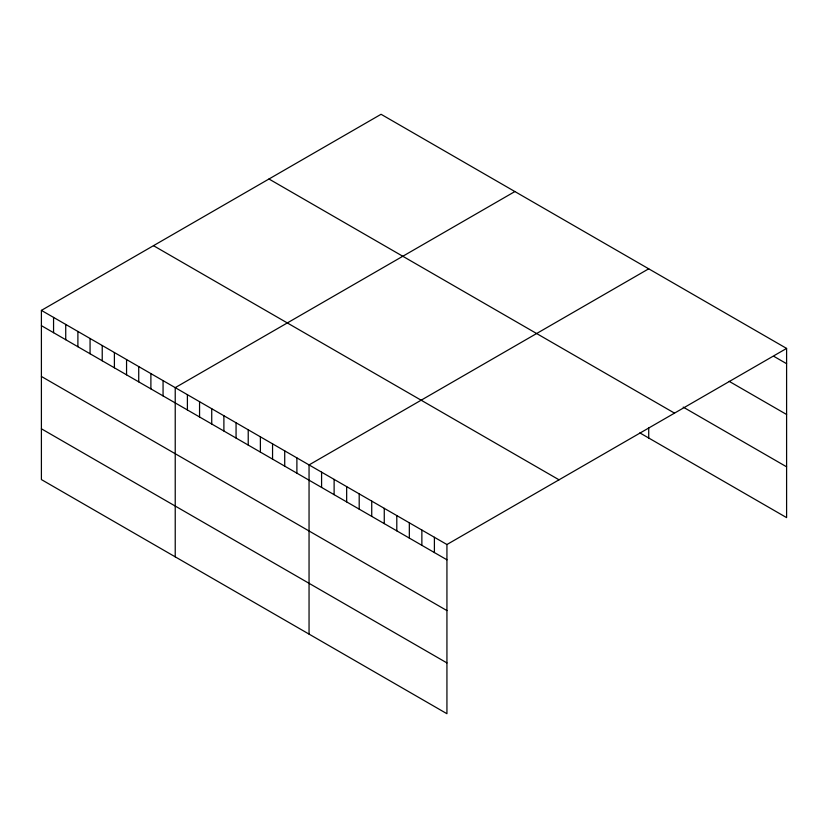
<?xml version="1.0" encoding="UTF-8"?>
<svg xmlns="http://www.w3.org/2000/svg" width="828" height="828" viewBox="0 0 828 828"><rect width="100%" height="100%" fill="white"/><g stroke="black" fill="none" stroke-linecap="round" stroke-linejoin="round"><path stroke-width="1.24" d="M41.4 310.386L446.934 544.524L446.934 713.715L41.4 479.578L41.4 310.386L381.066 114.285L786.6 348.422L786.6 517.614L639.868 432.899M514.892 191.547L175.226 387.649L175.226 556.84M648.717 268.81L309.051 464.922L309.051 634.103M446.934 544.524L786.6 348.422M774.066 356.464L786.6 363.699M729.147 381.325L786.6 414.486M683.193 407.117L786.6 466.816M268.976 179.003L674.51 413.131M153.49 245.678L559.024 479.805M41.4 325.663L446.934 559.8M41.4 376.461L446.934 610.588M41.4 428.79L446.934 662.917M648.717 427.848L648.717 438.002M434.4 537.289L434.4 552.566M421.866 530.055L421.866 545.331M409.332 522.81L409.332 538.086M396.798 515.575L396.798 530.851M384.264 508.34L384.264 523.617M371.731 501.106L371.731 516.382M359.197 493.861L359.197 509.148M346.663 486.626L346.663 501.903M334.119 479.391L334.119 494.668M321.585 472.157L321.585 487.433M296.89 457.894L296.89 473.171M284.718 450.867L284.718 466.143M272.557 443.849L272.557 459.126M260.385 436.822L260.385 452.098M248.224 429.794L248.224 445.071M236.063 422.777L236.063 438.053M223.891 415.749L223.891 431.026M211.73 408.721L211.73 423.998M199.558 401.704L199.558 416.981M187.397 394.677L187.397 409.953M163.064 380.632L163.064 395.908M150.893 373.604L150.893 388.881M138.731 366.576L138.731 381.863M126.56 359.559L126.56 374.836M114.399 352.531L114.399 367.808M102.227 345.514L102.227 360.791M90.066 338.486L90.066 353.763M77.894 331.459L77.894 346.735M65.733 324.441L65.733 339.718M53.561 317.414L53.561 332.69"/></g></svg>
